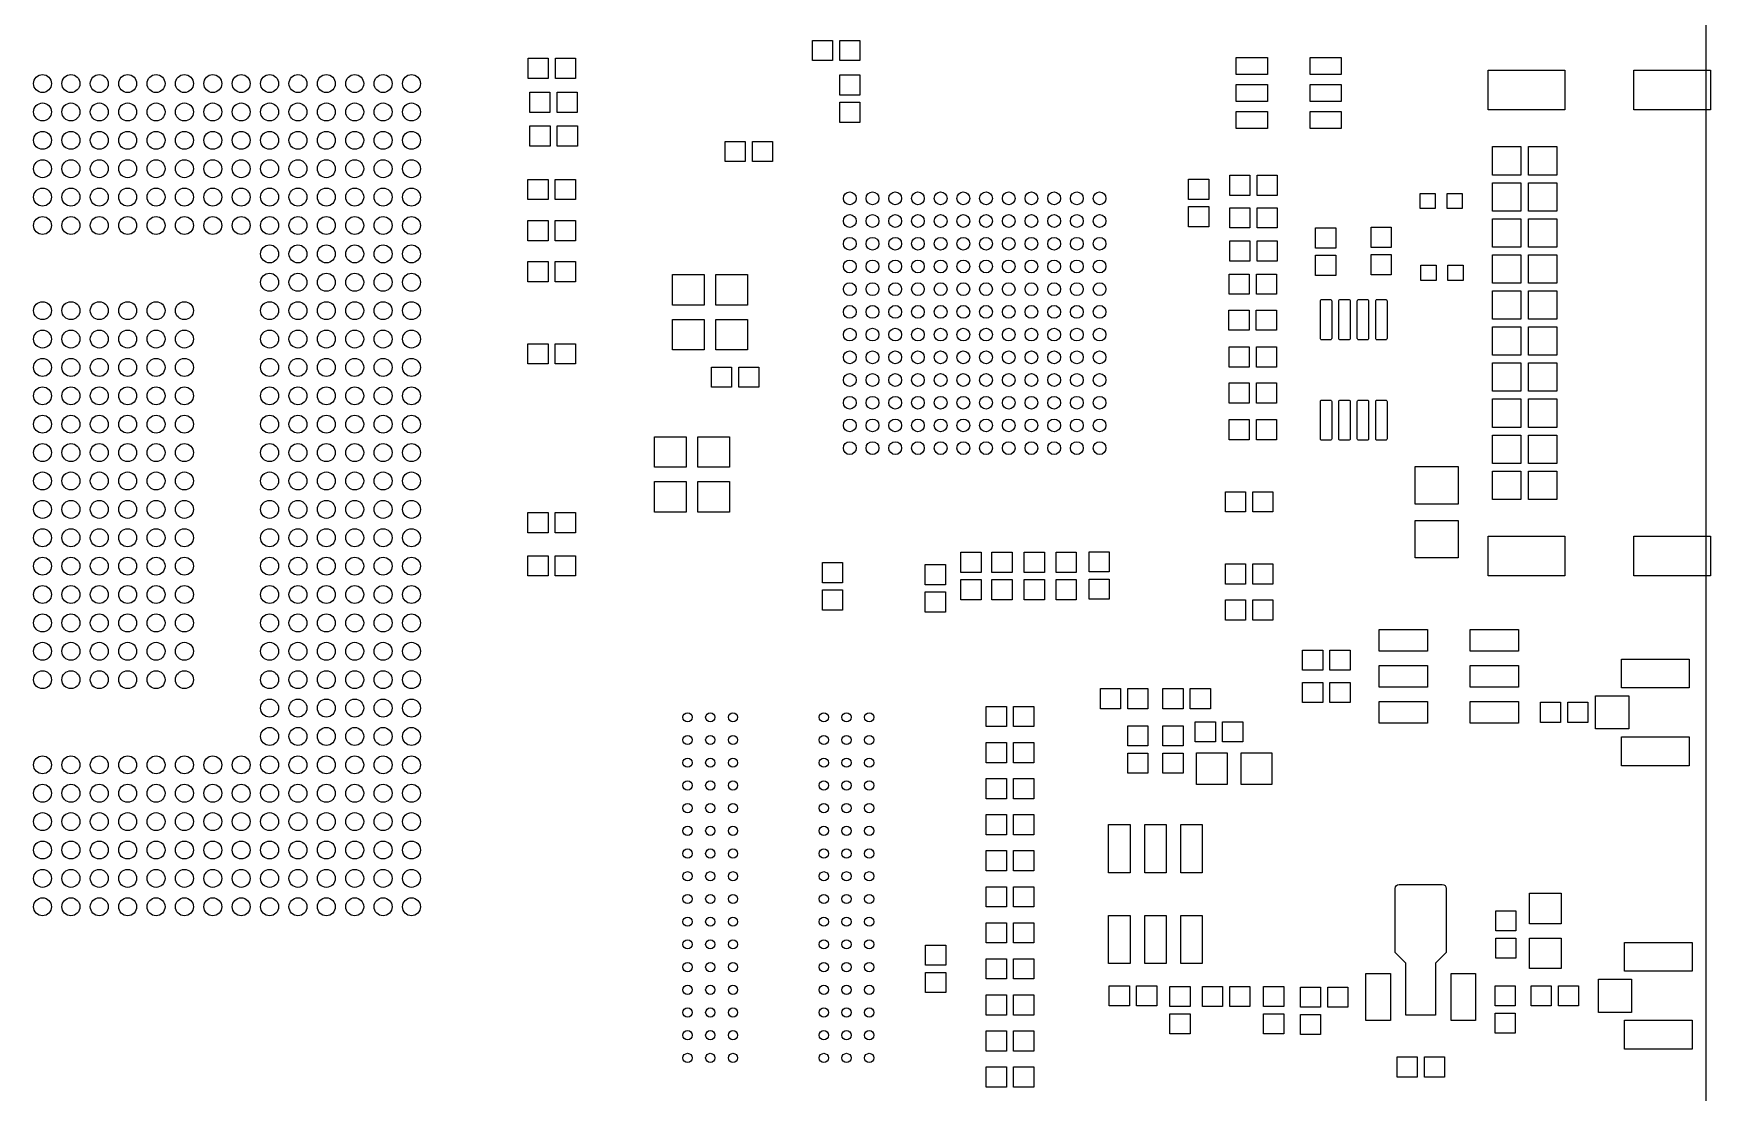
# Model space of a CAD drawing. Extents: x -6 to 122, y -39 to 112.
# Drawn here: x 57.7 to 116.8, y 37.7 to 75 of the extents above; entities that cross this region are included whole.
import ezdxf

# ---------------------------------------------------------------- set-up
doc = ezdxf.new("R2010")
doc.units = 0
doc.layers.add('BG_OUTLINE', color=253, linetype='CONTINUOUS')
doc.layers.add('PIN_PASTEMASK_TOP', color=85, linetype='CONTINUOUS')

msp = doc.modelspace()

# ---------------------------------------------------------------- linework, layer by layer
at = {"layer": 'BG_OUTLINE'}
msp.add_lwpolyline([(116.599995, 7.999984), (116.599995, 109.599984)], dxfattribs=at)
at = {"layer": 'PIN_PASTEMASK_TOP'}
for points in [[(85.112454, 74.019893), (85.112454, 74.731093), (85.823654, 74.731093), (85.823654, 74.019893)], [(86.075164, 74.019893), (86.075164, 74.731093), (86.786364, 74.731093), (86.786364, 74.019893)], [(75.093525, 73.389211), (75.093525, 74.100411), (75.804725, 74.100411), (75.804725, 73.389211)], [(76.056236, 73.389211), (76.056236, 74.100411), (76.767436, 74.100411), (76.767436, 73.389211)], [(100.048492, 73.525863), (100.048492, 74.125861), (101.14849, 74.125861), (101.14849, 73.525863)], [(102.648385, 73.525863), (102.648385, 74.125861), (103.748383, 74.125861), (103.748383, 73.525863)], [(86.074047, 73.514839), (86.785247, 73.514839), (86.785247, 72.803639), (86.074047, 72.803639)], [(111.624097, 73.683241), (111.624097, 72.283244), (108.924103, 72.283244), (108.924103, 73.683241)], [(116.754085, 73.683241), (116.754085, 72.283244), (114.05409, 72.283244), (114.05409, 73.683241)], [(75.862764, 72.905696), (75.862764, 72.194496), (75.151564, 72.194496), (75.151564, 72.905696)], [(76.825475, 72.905696), (76.825475, 72.194496), (76.114275, 72.194496), (76.114275, 72.905696)], [(100.048492, 72.575852), (100.048492, 73.175851), (101.14849, 73.175851), (101.14849, 72.575852)], [(102.648385, 72.575852), (102.648385, 73.175851), (103.748383, 73.175851), (103.748383, 72.575852)], [(86.074047, 72.552128), (86.785247, 72.552128), (86.785247, 71.840928), (86.074047, 71.840928)], [(100.048492, 71.625841), (100.048492, 72.22584), (101.14849, 72.22584), (101.14849, 71.625841)], [(102.648385, 71.625841), (102.648385, 72.22584), (103.748383, 72.22584), (103.748383, 71.625841)], [(75.1586, 71.006106), (75.1586, 71.717306), (75.8698, 71.717306), (75.8698, 71.006106)], [(76.121311, 71.006106), (76.121311, 71.717306), (76.832511, 71.717306), (76.832511, 71.006106)], [(82.746698, 71.174051), (82.746698, 70.462851), (82.035498, 70.462851), (82.035498, 71.174051)], [(83.709408, 71.174051), (83.709408, 70.462851), (82.998208, 70.462851), (82.998208, 71.174051)], [(110.069097, 70.98825), (110.069097, 69.988252), (109.069099, 69.988252), (109.069099, 70.98825)], [(111.339097, 70.98825), (111.339097, 69.988252), (110.339099, 69.988252), (110.339099, 70.98825)], [(75.802236, 69.833211), (75.802236, 69.122011), (75.091036, 69.122011), (75.091036, 69.833211)], [(76.764947, 69.833211), (76.764947, 69.122011), (76.053747, 69.122011), (76.053747, 69.833211)], [(98.367444, 69.836792), (99.078644, 69.836792), (99.078644, 69.125592), (98.367444, 69.125592)], [(100.526698, 69.980251), (100.526698, 69.269051), (99.815498, 69.269051), (99.815498, 69.980251)], [(101.489408, 69.980251), (101.489408, 69.269051), (100.778208, 69.269051), (100.778208, 69.980251)], [(107.06006, 69.342178), (107.06006, 68.808778), (106.52666, 68.808778), (106.52666, 69.342178)], [(108.010071, 69.342178), (108.010071, 68.808778), (107.476671, 68.808778), (107.476671, 69.342178)], [(110.069097, 69.71825), (110.069097, 68.718252), (109.069099, 68.718252), (109.069099, 69.71825)], [(111.339097, 69.71825), (111.339097, 68.718252), (110.339099, 68.718252), (110.339099, 69.71825)], [(98.367444, 68.874081), (99.078644, 68.874081), (99.078644, 68.162881), (98.367444, 68.162881)], [(99.817987, 68.126051), (99.817987, 68.837251), (100.529187, 68.837251), (100.529187, 68.126051)], [(100.780698, 68.126051), (100.780698, 68.837251), (101.491898, 68.837251), (101.491898, 68.126051)], [(75.802236, 68.385411), (75.802236, 67.674211), (75.091036, 67.674211), (75.091036, 68.385411)], [(76.764947, 68.385411), (76.764947, 67.674211), (76.053747, 67.674211), (76.053747, 68.385411)], [(103.549298, 67.414851), (102.838098, 67.414851), (102.838098, 68.126051), (103.549298, 68.126051)], [(104.793898, 68.148962), (105.505098, 68.148962), (105.505098, 67.437762), (104.793898, 67.437762)], [(110.069097, 68.44825), (110.069097, 67.448252), (109.069099, 67.448252), (109.069099, 68.44825)], [(111.339097, 68.44825), (111.339097, 67.448252), (110.339099, 67.448252), (110.339099, 68.44825)], [(100.526698, 67.668851), (100.526698, 66.957651), (99.815498, 66.957651), (99.815498, 67.668851)], [(101.489408, 67.668851), (101.489408, 66.957651), (100.778208, 66.957651), (100.778208, 67.668851)], [(75.802236, 66.937611), (75.802236, 66.226411), (75.091036, 66.226411), (75.091036, 66.937611)], [(76.764947, 66.937611), (76.764947, 66.226411), (76.053747, 66.226411), (76.053747, 66.937611)], [(103.549298, 66.45214), (102.838098, 66.45214), (102.838098, 67.16334), (103.549298, 67.16334)], [(104.793898, 67.186251), (105.505098, 67.186251), (105.505098, 66.475051), (104.793898, 66.475051)], [(107.088381, 66.807359), (107.088381, 66.273959), (106.554981, 66.273959), (106.554981, 66.807359)], [(108.038392, 66.807359), (108.038392, 66.273959), (107.504992, 66.273959), (107.504992, 66.807359)], [(110.069097, 67.17825), (110.069097, 66.178252), (109.069099, 66.178252), (109.069099, 67.17825)], [(111.339097, 67.17825), (111.339097, 66.178252), (110.339099, 66.178252), (110.339099, 67.17825)], [(80.181298, 66.477845), (81.298898, 66.477845), (81.298898, 65.405457), (80.181298, 65.405457)], [(82.822898, 65.405457), (81.705298, 65.405457), (81.705298, 66.477845), (82.822898, 66.477845)], [(99.792587, 65.789251), (99.792587, 66.500451), (100.503787, 66.500451), (100.503787, 65.789251)], [(100.755298, 65.789251), (100.755298, 66.500451), (101.466498, 66.500451), (101.466498, 65.789251)], [(110.069097, 65.90825), (110.069097, 64.908252), (109.069099, 64.908252), (109.069099, 65.90825)], [(111.339097, 65.90825), (111.339097, 64.908252), (110.339099, 64.908252), (110.339099, 65.90825)], [(100.501298, 65.230451), (100.501298, 64.519251), (99.790098, 64.519251), (99.790098, 65.230451)], [(101.464008, 65.230451), (101.464008, 64.519251), (100.752808, 64.519251), (100.752808, 65.230451)], [(80.181298, 64.903045), (81.298898, 64.903045), (81.298898, 63.830657), (80.181298, 63.830657)], [(82.822898, 63.830657), (81.705298, 63.830657), (81.705298, 64.903045), (82.822898, 64.903045)], [(110.069097, 64.63825), (110.069097, 63.638252), (109.069099, 63.638252), (109.069099, 64.63825)], [(111.339097, 64.63825), (111.339097, 63.638252), (110.339099, 63.638252), (110.339099, 64.63825)], [(75.802236, 64.042011), (75.802236, 63.330811), (75.091036, 63.330811), (75.091036, 64.042011)], [(76.764947, 64.042011), (76.764947, 63.330811), (76.053747, 63.330811), (76.053747, 64.042011)], [(99.792587, 63.223851), (99.792587, 63.935051), (100.503787, 63.935051), (100.503787, 63.223851)], [(100.755298, 63.223851), (100.755298, 63.935051), (101.466498, 63.935051), (101.466498, 63.223851)], [(82.264098, 63.223851), (82.264098, 62.512651), (81.552898, 62.512651), (81.552898, 63.223851)], [(83.226808, 63.223851), (83.226808, 62.512651), (82.515608, 62.512651), (82.515608, 63.223851)], [(110.069097, 63.36825), (110.069097, 62.368252), (109.069099, 62.368252), (109.069099, 63.36825)], [(111.339097, 63.36825), (111.339097, 62.368252), (110.339099, 62.368252), (110.339099, 63.36825)], [(99.792587, 61.953851), (99.792587, 62.665051), (100.503787, 62.665051), (100.503787, 61.953851)], [(100.755298, 61.953851), (100.755298, 62.665051), (101.466498, 62.665051), (101.466498, 61.953851)], [(110.069097, 62.09825), (110.069097, 61.098252), (109.069099, 61.098252), (109.069099, 62.09825)], [(111.339097, 62.09825), (111.339097, 61.098252), (110.339099, 61.098252), (110.339099, 62.09825)], [(99.792587, 60.658451), (99.792587, 61.369651), (100.503787, 61.369651), (100.503787, 60.658451)], [(100.755298, 60.658451), (100.755298, 61.369651), (101.466498, 61.369651), (101.466498, 60.658451)], [(79.546298, 60.762845), (80.663898, 60.762845), (80.663898, 59.690457), (79.546298, 59.690457)], [(82.187898, 59.690457), (81.070298, 59.690457), (81.070298, 60.762845), (82.187898, 60.762845)], [(110.069097, 60.82825), (110.069097, 59.828252), (109.069099, 59.828252), (109.069099, 60.82825)], [(111.339097, 60.82825), (111.339097, 59.828252), (110.339099, 59.828252), (110.339099, 60.82825)], [(106.345558, 59.718651), (107.869558, 59.718651), (107.869558, 58.397851), (106.345558, 58.397851)], [(79.546298, 59.188045), (80.663898, 59.188045), (80.663898, 58.115657), (79.546298, 58.115657)], [(82.187898, 58.115657), (81.070298, 58.115657), (81.070298, 59.188045), (82.187898, 59.188045)], [(110.069097, 59.55825), (110.069097, 58.558252), (109.069099, 58.558252), (109.069099, 59.55825)], [(111.339097, 59.55825), (111.339097, 58.558252), (110.339099, 58.558252), (110.339099, 59.55825)], [(99.665587, 58.118451), (99.665587, 58.829651), (100.376787, 58.829651), (100.376787, 58.118451)], [(100.628298, 58.118451), (100.628298, 58.829651), (101.339498, 58.829651), (101.339498, 58.118451)], [(75.802236, 58.098411), (75.802236, 57.387211), (75.091036, 57.387211), (75.091036, 58.098411)], [(76.764947, 58.098411), (76.764947, 57.387211), (76.053747, 57.387211), (76.053747, 58.098411)], [(106.345558, 57.818731), (107.869558, 57.818731), (107.869558, 56.497931), (106.345558, 56.497931)], [(111.624097, 57.263259), (111.624097, 55.863261), (108.924103, 55.863261), (108.924103, 57.263259)], [(116.754085, 57.263259), (116.754085, 55.863261), (114.05409, 55.863261), (114.05409, 57.263259)], [(75.802236, 56.574411), (75.802236, 55.863211), (75.091036, 55.863211), (75.091036, 56.574411)], [(76.764947, 56.574411), (76.764947, 55.863211), (76.053747, 55.863211), (76.053747, 56.574411)], [(85.464498, 56.337962), (86.175698, 56.337962), (86.175698, 55.626762), (85.464498, 55.626762)], [(89.090957, 56.26514), (89.802157, 56.26514), (89.802157, 55.55394), (89.090957, 55.55394)], [(90.34366, 56.699302), (91.05486, 56.699302), (91.05486, 55.988102), (90.34366, 55.988102)], [(91.43586, 56.699302), (92.14706, 56.699302), (92.14706, 55.988102), (91.43586, 55.988102)], [(92.57886, 56.699302), (93.29006, 56.699302), (93.29006, 55.988102), (92.57886, 55.988102)], [(93.69646, 56.699302), (94.40766, 56.699302), (94.40766, 55.988102), (93.69646, 55.988102)], [(94.862498, 56.718962), (95.573698, 56.718962), (95.573698, 56.007762), (94.862498, 56.007762)], [(99.665587, 55.578451), (99.665587, 56.289651), (100.376787, 56.289651), (100.376787, 55.578451)], [(100.628298, 55.578451), (100.628298, 56.289651), (101.339498, 56.289651), (101.339498, 55.578451)], [(90.34366, 55.736592), (91.05486, 55.736592), (91.05486, 55.025392), (90.34366, 55.025392)], [(91.43586, 55.736592), (92.14706, 55.736592), (92.14706, 55.025392), (91.43586, 55.025392)], [(92.57886, 55.736592), (93.29006, 55.736592), (93.29006, 55.025392), (92.57886, 55.025392)], [(93.69646, 55.736592), (94.40766, 55.736592), (94.40766, 55.025392), (93.69646, 55.025392)], [(94.862498, 55.756251), (95.573698, 55.756251), (95.573698, 55.045051), (94.862498, 55.045051)], [(85.464498, 55.375251), (86.175698, 55.375251), (86.175698, 54.664051), (85.464498, 54.664051)], [(89.090957, 55.302429), (89.802157, 55.302429), (89.802157, 54.591229), (89.090957, 54.591229)], [(100.374298, 55.019651), (100.374298, 54.308451), (99.663098, 54.308451), (99.663098, 55.019651)], [(101.337008, 55.019651), (101.337008, 54.308451), (100.625808, 54.308451), (100.625808, 55.019651)], [(105.087255, 53.977299), (106.787252, 53.977299), (106.787252, 53.217305), (105.087255, 53.217305)], [(108.287045, 53.977299), (109.987042, 53.977299), (109.987042, 53.217305), (108.287045, 53.217305)], [(103.092098, 53.254402), (103.092098, 52.543202), (102.380898, 52.543202), (102.380898, 53.254402)], [(104.054808, 53.254402), (104.054808, 52.543202), (103.343608, 52.543202), (103.343608, 53.254402)], [(105.087255, 52.707299), (106.787252, 52.707299), (106.787252, 51.947305), (105.087255, 51.947305)], [(108.287045, 52.707299), (109.987042, 52.707299), (109.987042, 51.947305), (108.287045, 51.947305)], [(113.620398, 52.936851), (116.007998, 52.936851), (116.007998, 51.920851), (113.620398, 51.920851)], [(103.092098, 52.111402), (103.092098, 51.400202), (102.380898, 51.400202), (102.380898, 52.111402)], [(104.054808, 52.111402), (104.054808, 51.400202), (103.343608, 51.400202), (103.343608, 52.111402)], [(95.972452, 51.895451), (95.972452, 51.184251), (95.261252, 51.184251), (95.261252, 51.895451)], [(96.935163, 51.895451), (96.935163, 51.184251), (96.223963, 51.184251), (96.223963, 51.895451)], [(97.463559, 51.184251), (97.463559, 51.895451), (98.174759, 51.895451), (98.174759, 51.184251)], [(98.42627, 51.184251), (98.42627, 51.895451), (99.13747, 51.895451), (99.13747, 51.184251)], [(105.087255, 51.437299), (106.787252, 51.437299), (106.787252, 50.677305), (105.087255, 50.677305)], [(108.287045, 51.437299), (109.987042, 51.437299), (109.987042, 50.677305), (108.287045, 50.677305)], [(111.474098, 51.412851), (111.474098, 50.701651), (110.762898, 50.701651), (110.762898, 51.412851)], [(112.436808, 51.412851), (112.436808, 50.701651), (111.725608, 50.701651), (111.725608, 51.412851)], [(112.705998, 51.641451), (113.874398, 51.641451), (113.874398, 50.473051), (112.705998, 50.473051)], [(91.236038, 50.556414), (91.236038, 51.267614), (91.947238, 51.267614), (91.947238, 50.556414)], [(92.198749, 50.556414), (92.198749, 51.267614), (92.909949, 51.267614), (92.909949, 50.556414)], [(96.935163, 49.877574), (96.223963, 49.877574), (96.223963, 50.588774), (96.935163, 50.588774)], [(98.174759, 49.877574), (97.463559, 49.877574), (97.463559, 50.588774), (98.174759, 50.588774)], [(99.311714, 50.727051), (99.311714, 50.015851), (98.600514, 50.015851), (98.600514, 50.727051)], [(100.274425, 50.727051), (100.274425, 50.015851), (99.563225, 50.015851), (99.563225, 50.727051)], [(91.236038, 49.286414), (91.236038, 49.997614), (91.947238, 49.997614), (91.947238, 49.286414)], [(92.198749, 49.286414), (92.198749, 49.997614), (92.909949, 49.997614), (92.909949, 49.286414)], [(98.64852, 48.517251), (98.64852, 49.634851), (99.720908, 49.634851), (99.720908, 48.517251)], [(100.22332, 48.517251), (100.22332, 49.634851), (101.295708, 49.634851), (101.295708, 48.517251)], [(113.620398, 50.193651), (116.007998, 50.193651), (116.007998, 49.177651), (113.620398, 49.177651)], [(96.935163, 48.914863), (96.223963, 48.914863), (96.223963, 49.626063), (96.935163, 49.626063)], [(98.174759, 48.914863), (97.463559, 48.914863), (97.463559, 49.626063), (98.174759, 49.626063)], [(91.236038, 48.016414), (91.236038, 48.727614), (91.947238, 48.727614), (91.947238, 48.016414)], [(92.198749, 48.016414), (92.198749, 48.727614), (92.909949, 48.727614), (92.909949, 48.016414)], [(91.236038, 46.746414), (91.236038, 47.457614), (91.947238, 47.457614), (91.947238, 46.746414)], [(92.198749, 46.746414), (92.198749, 47.457614), (92.909949, 47.457614), (92.909949, 46.746414)], [(96.309345, 47.10637), (96.309345, 45.406373), (95.549352, 45.406373), (95.549352, 47.10637)], [(97.579345, 47.10637), (97.579345, 45.406373), (96.819352, 45.406373), (96.819352, 47.10637)], [(98.849345, 47.10637), (98.849345, 45.406373), (98.089352, 45.406373), (98.089352, 47.10637)], [(91.236038, 45.476414), (91.236038, 46.187614), (91.947238, 46.187614), (91.947238, 45.476414)], [(92.198749, 45.476414), (92.198749, 46.187614), (92.909949, 46.187614), (92.909949, 45.476414)], [(91.236038, 44.206414), (91.236038, 44.917614), (91.947238, 44.917614), (91.947238, 44.206414)], [(92.198749, 44.206414), (92.198749, 44.917614), (92.909949, 44.917614), (92.909949, 44.206414)], [(110.381872, 44.684645), (111.499472, 44.684645), (111.499472, 43.612257), (110.381872, 43.612257)], [(96.309345, 43.90658), (96.309345, 42.206583), (95.549352, 42.206583), (95.549352, 43.90658)], [(97.579345, 43.90658), (97.579345, 42.206583), (96.819352, 42.206583), (96.819352, 43.90658)], [(98.849345, 43.90658), (98.849345, 42.206583), (98.089352, 42.206583), (98.089352, 43.90658)], [(109.899298, 43.361153), (109.188098, 43.361153), (109.188098, 44.072353), (109.899298, 44.072353)], [(91.236038, 42.936414), (91.236038, 43.647614), (91.947238, 43.647614), (91.947238, 42.936414)], [(92.198749, 42.936414), (92.198749, 43.647614), (92.909949, 43.647614), (92.909949, 42.936414)], [(89.811149, 42.149014), (89.099949, 42.149014), (89.099949, 42.860214), (89.811149, 42.860214)], [(109.899298, 42.398442), (109.188098, 42.398442), (109.188098, 43.109642), (109.899298, 43.109642)], [(110.381872, 43.109845), (111.499472, 43.109845), (111.499472, 42.037457), (110.381872, 42.037457)], [(113.721998, 42.954651), (116.109598, 42.954651), (116.109598, 41.938651), (113.721998, 41.938651)], [(91.236038, 41.666414), (91.236038, 42.377614), (91.947238, 42.377614), (91.947238, 41.666414)], [(92.198749, 41.666414), (92.198749, 42.377614), (92.909949, 42.377614), (92.909949, 41.666414)], [(89.811149, 41.186303), (89.099949, 41.186303), (89.099949, 41.897503), (89.811149, 41.897503)], [(96.284898, 41.430651), (96.284898, 40.719451), (95.573698, 40.719451), (95.573698, 41.430651)], [(97.247608, 41.430651), (97.247608, 40.719451), (96.536408, 40.719451), (96.536408, 41.430651)], [(97.707298, 41.402762), (98.418498, 41.402762), (98.418498, 40.691562), (97.707298, 40.691562)], [(98.852787, 40.694051), (98.852787, 41.405251), (99.563987, 41.405251), (99.563987, 40.694051)], [(99.815498, 40.694051), (99.815498, 41.405251), (100.526698, 41.405251), (100.526698, 40.694051)], [(101.009298, 41.402762), (101.720498, 41.402762), (101.720498, 40.691562), (101.009298, 40.691562)], [(103.015898, 40.668651), (102.304698, 40.668651), (102.304698, 41.379851), (103.015898, 41.379851)], [(103.015898, 41.379851), (103.015898, 40.668651), (102.304698, 40.668651), (102.304698, 41.379851)], [(103.978608, 41.379851), (103.978608, 40.668651), (103.267408, 40.668651), (103.267408, 41.379851)], [(104.616098, 40.203933), (104.616098, 41.854933), (105.479698, 41.854933), (105.479698, 40.203933)], [(107.613298, 40.203933), (107.613298, 41.854933), (108.476898, 41.854933), (108.476898, 40.203933)], [(109.163942, 41.429407), (109.875142, 41.429407), (109.875142, 40.718207), (109.163942, 40.718207)], [(111.143898, 41.430651), (111.143898, 40.719451), (110.432698, 40.719451), (110.432698, 41.430651)], [(112.106608, 41.430651), (112.106608, 40.719451), (111.395408, 40.719451), (111.395408, 41.430651)], [(112.807598, 41.659251), (113.975998, 41.659251), (113.975998, 40.490851), (112.807598, 40.490851)], [(91.236038, 40.396414), (91.236038, 41.107614), (91.947238, 41.107614), (91.947238, 40.396414)], [(92.198749, 40.396414), (92.198749, 41.107614), (92.909949, 41.107614), (92.909949, 40.396414)], [(97.707298, 40.440051), (98.418498, 40.440051), (98.418498, 39.728851), (97.707298, 39.728851)], [(101.009298, 40.440051), (101.720498, 40.440051), (101.720498, 39.728851), (101.009298, 39.728851)], [(103.015898, 39.70594), (102.304698, 39.70594), (102.304698, 40.41714), (103.015898, 40.41714)], [(109.163942, 40.466696), (109.875142, 40.466696), (109.875142, 39.755496), (109.163942, 39.755496)], [(113.721998, 40.211451), (116.109598, 40.211451), (116.109598, 39.195451), (113.721998, 39.195451)], [(91.236038, 39.126414), (91.236038, 39.837614), (91.947238, 39.837614), (91.947238, 39.126414)], [(92.198749, 39.126414), (92.198749, 39.837614), (92.909949, 39.837614), (92.909949, 39.126414)], [(91.236038, 37.856414), (91.236038, 38.567614), (91.947238, 38.567614), (91.947238, 37.856414)], [(92.198749, 37.856414), (92.198749, 38.567614), (92.909949, 38.567614), (92.909949, 37.856414)], [(105.712895, 38.20795), (105.712895, 38.91915), (106.424095, 38.91915), (106.424095, 38.20795)], [(106.675606, 38.20795), (106.675606, 38.91915), (107.386806, 38.91915), (107.386806, 38.20795)]]:
    msp.add_lwpolyline(points, close=True, dxfattribs=at)
for points in [[(103.009294, 65.552244, -0.415976), (103.059281, 65.602256)], [(103.359306, 65.602256, -0.415976), (103.409293, 65.552244)], [(103.659305, 65.552244, -0.415976), (103.709292, 65.602256)], [(104.009317, 65.602256, -0.415976), (104.059304, 65.552244)], [(104.309291, 65.552244, -0.415976), (104.359278, 65.602256)], [(104.659303, 65.602256, -0.415976), (104.70929, 65.552244)], [(104.959302, 65.552244, -0.415976), (105.00929, 65.602256)], [(105.309314, 65.602256, -0.415976), (105.359302, 65.552244)], [(103.059281, 64.182244, -0.415976), (103.009294, 64.232257)], [(103.409293, 64.232257, -0.415976), (103.359306, 64.182244)], [(103.709292, 64.182244, -0.415976), (103.659305, 64.232257)], [(104.059304, 64.232257, -0.415976), (104.009317, 64.182244)], [(104.359278, 64.182244, -0.415976), (104.309291, 64.232257)], [(104.70929, 64.232257, -0.415976), (104.659303, 64.182244)], [(105.00929, 64.182244, -0.415976), (104.959302, 64.232257)], [(105.359302, 64.232257, -0.415976), (105.309314, 64.182244)], [(103.009294, 62.012246, -0.415976), (103.059281, 62.062258)], [(103.359306, 62.062258, -0.415976), (103.409293, 62.012246)], [(103.659305, 62.012246, -0.415976), (103.709292, 62.062258)], [(104.009317, 62.062258, -0.415976), (104.059304, 62.012246)], [(104.309291, 62.012246, -0.415976), (104.359278, 62.062258)], [(104.659303, 62.062258, -0.415976), (104.70929, 62.012246)], [(104.959302, 62.012246, -0.415976), (105.00929, 62.062258)], [(105.309314, 62.062258, -0.415976), (105.359302, 62.012246)], [(103.059281, 60.642246, -0.415976), (103.009294, 60.692259)], [(103.409293, 60.692259, -0.415976), (103.359306, 60.642246)], [(103.709292, 60.642246, -0.415976), (103.659305, 60.692259)], [(104.059304, 60.692259, -0.415976), (104.009317, 60.642246)], [(104.359278, 60.642246, -0.415976), (104.309291, 60.692259)], [(104.70929, 60.692259, -0.415976), (104.659303, 60.642246)], [(105.00929, 60.642246, -0.415976), (104.959302, 60.692259)], [(105.359302, 60.692259, -0.415976), (105.309314, 60.642246)], [(105.646601, 44.858737, -0.411669), (105.784498, 44.99544)], [(107.306694, 44.99544, -0.411233), (107.446394, 44.854444)]]:
    msp.add_lwpolyline(points, format="xyb", dxfattribs=at)
for points in [[(103.059281, 65.602256), (103.359306, 65.602256)], [(103.709292, 65.602256), (104.009317, 65.602256)], [(104.359278, 65.602256), (104.659303, 65.602256)], [(105.00929, 65.602256), (105.309314, 65.602256)], [(103.009294, 64.232257), (103.009294, 65.552244)], [(103.409293, 65.552244), (103.409293, 64.232257)], [(103.659305, 64.232257), (103.659305, 65.552244)], [(104.059304, 65.552244), (104.059304, 64.232257)], [(104.309291, 64.232257), (104.309291, 65.552244)], [(104.70929, 65.552244), (104.70929, 64.232257)], [(104.959302, 64.232257), (104.959302, 65.552244)], [(105.359302, 65.552244), (105.359302, 64.232257)], [(103.359306, 64.182244), (103.059281, 64.182244)], [(104.009317, 64.182244), (103.709292, 64.182244)], [(104.659303, 64.182244), (104.359278, 64.182244)], [(105.309314, 64.182244), (105.00929, 64.182244)], [(103.059281, 62.062258), (103.359306, 62.062258)], [(103.709292, 62.062258), (104.009317, 62.062258)], [(104.359278, 62.062258), (104.659303, 62.062258)], [(105.00929, 62.062258), (105.309314, 62.062258)], [(103.009294, 60.692259), (103.009294, 62.012246)], [(103.409293, 62.012246), (103.409293, 60.692259)], [(103.659305, 60.692259), (103.659305, 62.012246)], [(104.059304, 62.012246), (104.059304, 60.692259)], [(104.309291, 60.692259), (104.309291, 62.012246)], [(104.70929, 62.012246), (104.70929, 60.692259)], [(104.959302, 60.692259), (104.959302, 62.012246)], [(105.359302, 62.012246), (105.359302, 60.692259)], [(103.359306, 60.642246), (103.059281, 60.642246)], [(104.009317, 60.642246), (103.709292, 60.642246)], [(104.659303, 60.642246), (104.359278, 60.642246)], [(105.309314, 60.642246), (105.00929, 60.642246)], [(105.784498, 44.99544), (107.306694, 44.99544)], [(105.646601, 42.595343), (105.646601, 44.858737)], [(107.446394, 44.854444), (107.446394, 42.595343)], [(106.021505, 42.220439), (105.646601, 42.595343)], [(107.446394, 42.595343), (107.07149, 42.220439)], [(106.021505, 40.395449), (106.021505, 42.220439)], [(107.07149, 42.220439), (107.07149, 40.395449)], [(107.07149, 40.395449), (106.021505, 40.395449)]]:
    msp.add_lwpolyline(points, dxfattribs=at)
for centre, radius in [((57.986447, 73.209912), 0.316255), ((58.986445, 73.209912), 0.316255), ((59.986443, 73.209912), 0.316255), ((60.986441, 73.209912), 0.316255), ((61.986439, 73.209912), 0.316255), ((62.986437, 73.209912), 0.316255), ((63.986461, 73.209912), 0.316255), ((64.986459, 73.209912), 0.316255), ((65.986457, 73.209912), 0.316255), ((66.986455, 73.209912), 0.316255), ((67.986453, 73.209912), 0.316255), ((68.986451, 73.209912), 0.316255), ((69.986449, 73.209912), 0.316255), ((70.986447, 73.209912), 0.316255), ((57.986447, 72.209914), 0.316255), ((58.986445, 72.209914), 0.316255), ((59.986443, 72.209914), 0.316255), ((60.986441, 72.209914), 0.316255), ((61.986439, 72.209914), 0.316255), ((62.986437, 72.209914), 0.316255), ((63.986461, 72.209914), 0.316255), ((64.986459, 72.209914), 0.316255), ((65.986457, 72.209914), 0.316255), ((66.986455, 72.209914), 0.316255), ((67.986453, 72.209914), 0.316255), ((68.986451, 72.209914), 0.316255), ((69.986449, 72.209914), 0.316255), ((70.986447, 72.209914), 0.316255), ((57.986447, 71.209916), 0.316255), ((58.986445, 71.209916), 0.316255), ((59.986443, 71.209916), 0.316255), ((60.986441, 71.209916), 0.316255), ((61.986439, 71.209916), 0.316255), ((62.986437, 71.209916), 0.316255), ((63.986461, 71.209916), 0.316255), ((64.986459, 71.209916), 0.316255), ((65.986457, 71.209916), 0.316255), ((66.986455, 71.209916), 0.316255), ((67.986453, 71.209916), 0.316255), ((68.986451, 71.209916), 0.316255), ((69.986449, 71.209916), 0.316255), ((70.986447, 71.209916), 0.316255), ((57.986447, 70.209918), 0.316255), ((58.986445, 70.209918), 0.316255), ((59.986443, 70.209918), 0.316255), ((60.986441, 70.209918), 0.316255), ((61.986439, 70.209918), 0.316255), ((62.986437, 70.209918), 0.316255), ((63.986461, 70.209918), 0.316255), ((64.986459, 70.209918), 0.316255), ((65.986457, 70.209918), 0.316255), ((66.986455, 70.209918), 0.316255), ((67.986453, 70.209918), 0.316255), ((68.986451, 70.209918), 0.316255), ((69.986449, 70.209918), 0.316255), ((70.986447, 70.209918), 0.316255), ((57.986447, 69.20992), 0.316255), ((58.986445, 69.20992), 0.316255), ((59.986443, 69.20992), 0.316255), ((60.986441, 69.20992), 0.316255), ((61.986439, 69.20992), 0.316255), ((62.986437, 69.20992), 0.316255), ((63.986461, 69.20992), 0.316255), ((64.986459, 69.20992), 0.316255), ((65.986457, 69.20992), 0.316255), ((66.986455, 69.20992), 0.316255), ((67.986453, 69.20992), 0.316255), ((68.986451, 69.20992), 0.316255), ((69.986449, 69.20992), 0.316255), ((70.986447, 69.20992), 0.316255), ((86.429647, 69.16641), 0.225044), ((87.229747, 69.16641), 0.225044), ((88.029542, 69.16641), 0.225044), ((88.829642, 69.16641), 0.225044), ((89.629742, 69.16641), 0.225044), ((90.429639, 69.16641), 0.225044), ((91.229637, 69.16641), 0.225044), ((92.029534, 69.16641), 0.225044), ((92.829634, 69.16641), 0.225044), ((93.629734, 69.16641), 0.225044), ((94.429529, 69.16641), 0.225044), ((95.229629, 69.16641), 0.225044), ((86.429647, 68.36631), 0.225044), ((87.229747, 68.36631), 0.225044), ((88.029542, 68.36631), 0.225044), ((88.829642, 68.36631), 0.225044), ((89.629742, 68.36631), 0.225044), ((90.429639, 68.36631), 0.225044), ((91.229637, 68.36631), 0.225044), ((92.029534, 68.36631), 0.225044), ((92.829634, 68.36631), 0.225044), ((93.629734, 68.36631), 0.225044), ((94.429529, 68.36631), 0.225044), ((95.229629, 68.36631), 0.225044), ((57.986447, 68.209922), 0.316255), ((58.986445, 68.209922), 0.316255), ((59.986443, 68.209922), 0.316255), ((60.986441, 68.209922), 0.316255), ((61.986439, 68.209922), 0.316255), ((62.986437, 68.209922), 0.316255), ((63.986461, 68.209922), 0.316255), ((64.986459, 68.209922), 0.316255), ((65.986457, 68.209922), 0.316255), ((66.986455, 68.209922), 0.316255), ((67.986453, 68.209922), 0.316255), ((68.986451, 68.209922), 0.316255), ((69.986449, 68.209922), 0.316255), ((70.986447, 68.209922), 0.316255), ((65.986457, 67.209924), 0.316255), ((66.986455, 67.209924), 0.316255), ((67.986453, 67.209924), 0.316255), ((68.986451, 67.209924), 0.316255), ((69.986449, 67.209924), 0.316255), ((70.986447, 67.209924), 0.316255), ((86.429647, 67.566515), 0.225044), ((87.229747, 67.566515), 0.225044), ((88.029542, 67.566515), 0.225044), ((88.829642, 67.566515), 0.225044), ((89.629742, 67.566515), 0.225044), ((90.429639, 67.566515), 0.225044), ((91.229637, 67.566515), 0.225044), ((92.029534, 67.566515), 0.225044), ((92.829634, 67.566515), 0.225044), ((93.629734, 67.566515), 0.225044), ((94.429529, 67.566515), 0.225044), ((95.229629, 67.566515), 0.225044), ((86.429647, 66.766415), 0.225044), ((87.229747, 66.766415), 0.225044), ((88.029542, 66.766415), 0.225044), ((88.829642, 66.766415), 0.225044), ((89.629742, 66.766415), 0.225044), ((90.429639, 66.766415), 0.225044), ((91.229637, 66.766415), 0.225044), ((92.029534, 66.766415), 0.225044), ((92.829634, 66.766415), 0.225044), ((93.629734, 66.766415), 0.225044), ((94.429529, 66.766415), 0.225044), ((95.229629, 66.766415), 0.225044), ((65.986457, 66.209926), 0.316255), ((66.986455, 66.209926), 0.316255), ((67.986453, 66.209926), 0.316255), ((68.986451, 66.209926), 0.316255), ((69.986449, 66.209926), 0.316255), ((70.986447, 66.209926), 0.316255), ((86.429647, 65.966315), 0.225044), ((87.229747, 65.966315), 0.225044), ((88.029542, 65.966315), 0.225044), ((88.829642, 65.966315), 0.225044), ((89.629742, 65.966315), 0.225044), ((90.429639, 65.966315), 0.225044), ((91.229637, 65.966315), 0.225044), ((92.029534, 65.966315), 0.225044), ((92.829634, 65.966315), 0.225044), ((93.629734, 65.966315), 0.225044), ((94.429529, 65.966315), 0.225044), ((95.229629, 65.966315), 0.225044), ((57.986447, 65.209903), 0.316255), ((58.986445, 65.209903), 0.316255), ((59.986443, 65.209903), 0.316255), ((60.986441, 65.209903), 0.316255), ((61.986439, 65.209903), 0.316255), ((62.986437, 65.209903), 0.316255), ((65.986457, 65.209903), 0.316255), ((66.986455, 65.209903), 0.316255), ((67.986453, 65.209903), 0.316255), ((68.986451, 65.209903), 0.316255), ((69.986449, 65.209903), 0.316255), ((70.986447, 65.209903), 0.316255), ((86.429647, 65.166418), 0.225044), ((87.229747, 65.166418), 0.225044), ((88.029542, 65.166418), 0.225044), ((88.829642, 65.166418), 0.225044), ((89.629742, 65.166418), 0.225044), ((90.429639, 65.166418), 0.225044), ((91.229637, 65.166418), 0.225044), ((92.029534, 65.166418), 0.225044), ((92.829634, 65.166418), 0.225044), ((93.629734, 65.166418), 0.225044), ((94.429529, 65.166418), 0.225044), ((95.229629, 65.166418), 0.225044), ((57.986447, 64.209905), 0.316255), ((58.986445, 64.209905), 0.316255), ((59.986443, 64.209905), 0.316255), ((60.986441, 64.209905), 0.316255), ((61.986439, 64.209905), 0.316255), ((62.986437, 64.209905), 0.316255), ((65.986457, 64.209905), 0.316255), ((66.986455, 64.209905), 0.316255), ((67.986453, 64.209905), 0.316255), ((68.986451, 64.209905), 0.316255), ((69.986449, 64.209905), 0.316255), ((70.986447, 64.209905), 0.316255), ((86.429647, 64.366419), 0.225044), ((87.229747, 64.366419), 0.225044), ((88.029542, 64.366419), 0.225044), ((88.829642, 64.366419), 0.225044), ((89.629742, 64.366419), 0.225044), ((90.429639, 64.366419), 0.225044), ((91.229637, 64.366419), 0.225044), ((92.029534, 64.366419), 0.225044), ((92.829634, 64.366419), 0.225044), ((93.629734, 64.366419), 0.225044), ((94.429529, 64.366419), 0.225044), ((95.229629, 64.366419), 0.225044), ((57.986447, 63.209907), 0.316255), ((58.986445, 63.209907), 0.316255), ((59.986443, 63.209907), 0.316255), ((60.986441, 63.209907), 0.316255), ((61.986439, 63.209907), 0.316255), ((62.986437, 63.209907), 0.316255), ((65.986457, 63.209907), 0.316255), ((66.986455, 63.209907), 0.316255), ((67.986453, 63.209907), 0.316255), ((68.986451, 63.209907), 0.316255), ((69.986449, 63.209907), 0.316255), ((70.986447, 63.209907), 0.316255), ((86.429647, 63.566523), 0.225044), ((87.229747, 63.566523), 0.225044), ((88.029542, 63.566523), 0.225044), ((88.829642, 63.566523), 0.225044), ((89.629742, 63.566523), 0.225044), ((90.429639, 63.566523), 0.225044), ((91.229637, 63.566523), 0.225044), ((92.029534, 63.566523), 0.225044), ((92.829634, 63.566523), 0.225044), ((93.629734, 63.566523), 0.225044), ((94.429529, 63.566523), 0.225044), ((95.229629, 63.566523), 0.225044), ((86.429647, 62.766423), 0.225044), ((87.229747, 62.766423), 0.225044), ((88.029542, 62.766423), 0.225044), ((88.829642, 62.766423), 0.225044), ((89.629742, 62.766423), 0.225044), ((90.429639, 62.766423), 0.225044), ((91.229637, 62.766423), 0.225044), ((92.029534, 62.766423), 0.225044), ((92.829634, 62.766423), 0.225044), ((93.629734, 62.766423), 0.225044), ((94.429529, 62.766423), 0.225044), ((95.229629, 62.766423), 0.225044), ((57.986447, 62.209909), 0.316255), ((58.986445, 62.209909), 0.316255), ((59.986443, 62.209909), 0.316255), ((60.986441, 62.209909), 0.316255), ((61.986439, 62.209909), 0.316255), ((62.986437, 62.209909), 0.316255), ((65.986457, 62.209909), 0.316255), ((66.986455, 62.209909), 0.316255), ((67.986453, 62.209909), 0.316255), ((68.986451, 62.209909), 0.316255), ((69.986449, 62.209909), 0.316255), ((70.986447, 62.209909), 0.316255), ((86.429647, 61.966323), 0.225044), ((87.229747, 61.966323), 0.225044), ((88.029542, 61.966323), 0.225044), ((88.829642, 61.966323), 0.225044), ((89.629742, 61.966323), 0.225044), ((90.429639, 61.966323), 0.225044), ((91.229637, 61.966323), 0.225044), ((92.029534, 61.966323), 0.225044), ((92.829634, 61.966323), 0.225044), ((93.629734, 61.966323), 0.225044), ((94.429529, 61.966323), 0.225044), ((95.229629, 61.966323), 0.225044), ((57.986447, 61.209911), 0.316255), ((58.986445, 61.209911), 0.316255), ((59.986443, 61.209911), 0.316255), ((60.986441, 61.209911), 0.316255), ((61.986439, 61.209911), 0.316255), ((62.986437, 61.209911), 0.316255), ((65.986457, 61.209911), 0.316255), ((66.986455, 61.209911), 0.316255), ((67.986453, 61.209911), 0.316255), ((68.986451, 61.209911), 0.316255), ((69.986449, 61.209911), 0.316255), ((70.986447, 61.209911), 0.316255), ((86.429647, 61.166527), 0.225044), ((87.229747, 61.166527), 0.225044), ((88.029542, 61.166527), 0.225044), ((88.829642, 61.166527), 0.225044), ((89.629742, 61.166527), 0.225044), ((90.429639, 61.166527), 0.225044), ((91.229637, 61.166527), 0.225044), ((92.029534, 61.166527), 0.225044), ((92.829634, 61.166527), 0.225044), ((93.629734, 61.166527), 0.225044), ((94.429529, 61.166527), 0.225044), ((95.229629, 61.166527), 0.225044), ((57.986447, 60.209913), 0.316255), ((58.986445, 60.209913), 0.316255), ((59.986443, 60.209913), 0.316255), ((60.986441, 60.209913), 0.316255), ((61.986439, 60.209913), 0.316255), ((62.986437, 60.209913), 0.316255), ((65.986457, 60.209913), 0.316255), ((66.986455, 60.209913), 0.316255), ((67.986453, 60.209913), 0.316255), ((68.986451, 60.209913), 0.316255), ((69.986449, 60.209913), 0.316255), ((70.986447, 60.209913), 0.316255), ((86.429647, 60.366427), 0.225044), ((87.229747, 60.366427), 0.225044), ((88.029542, 60.366427), 0.225044), ((88.829642, 60.366427), 0.225044), ((89.629742, 60.366427), 0.225044), ((90.429639, 60.366427), 0.225044), ((91.229637, 60.366427), 0.225044), ((92.029534, 60.366427), 0.225044), ((92.829634, 60.366427), 0.225044), ((93.629734, 60.366427), 0.225044), ((94.429529, 60.366427), 0.225044), ((95.229629, 60.366427), 0.225044), ((57.986447, 59.209915), 0.316255), ((58.986445, 59.209915), 0.316255), ((59.986443, 59.209915), 0.316255), ((60.986441, 59.209915), 0.316255), ((61.986439, 59.209915), 0.316255), ((62.986437, 59.209915), 0.316255), ((65.986457, 59.209915), 0.316255), ((66.986455, 59.209915), 0.316255), ((67.986453, 59.209915), 0.316255), ((68.986451, 59.209915), 0.316255), ((69.986449, 59.209915), 0.316255), ((70.986447, 59.209915), 0.316255), ((57.986447, 58.209713), 0.316255), ((58.986445, 58.209713), 0.316255), ((59.986443, 58.209713), 0.316255), ((60.986441, 58.209713), 0.316255), ((61.986439, 58.209713), 0.316255), ((62.986437, 58.209713), 0.316255), ((65.986457, 58.209713), 0.316255), ((66.986455, 58.209713), 0.316255), ((67.986453, 58.209713), 0.316255), ((68.986451, 58.209713), 0.316255), ((69.986449, 58.209713), 0.316255), ((70.986447, 58.209713), 0.316255), ((57.986447, 57.209715), 0.316255), ((58.986445, 57.209715), 0.316255), ((59.986443, 57.209715), 0.316255), ((60.986441, 57.209715), 0.316255), ((61.986439, 57.209715), 0.316255), ((62.986437, 57.209715), 0.316255), ((65.986457, 57.209715), 0.316255), ((66.986455, 57.209715), 0.316255), ((67.986453, 57.209715), 0.316255), ((68.986451, 57.209715), 0.316255), ((69.986449, 57.209715), 0.316255), ((70.986447, 57.209715), 0.316255), ((57.986447, 56.209717), 0.316255), ((58.986445, 56.209717), 0.316255), ((59.986443, 56.209717), 0.316255), ((60.986441, 56.209717), 0.316255), ((61.986439, 56.209717), 0.316255), ((62.986437, 56.209717), 0.316255), ((65.986457, 56.209717), 0.316255), ((66.986455, 56.209717), 0.316255), ((67.986453, 56.209717), 0.316255), ((68.986451, 56.209717), 0.316255), ((69.986449, 56.209717), 0.316255), ((70.986447, 56.209717), 0.316255), ((57.986447, 55.209719), 0.316255), ((58.986445, 55.209719), 0.316255), ((59.986443, 55.209719), 0.316255), ((60.986441, 55.209719), 0.316255), ((61.986439, 55.209719), 0.316255), ((62.986437, 55.209719), 0.316255), ((65.986457, 55.209719), 0.316255), ((66.986455, 55.209719), 0.316255), ((67.986453, 55.209719), 0.316255), ((68.986451, 55.209719), 0.316255), ((69.986449, 55.209719), 0.316255), ((70.986447, 55.209719), 0.316255), ((57.986447, 54.209721), 0.316255), ((58.986445, 54.209721), 0.316255), ((59.986443, 54.209721), 0.316255), ((60.986441, 54.209721), 0.316255), ((61.986439, 54.209721), 0.316255), ((62.986437, 54.209721), 0.316255), ((65.986457, 54.209721), 0.316255), ((66.986455, 54.209721), 0.316255), ((67.986453, 54.209721), 0.316255), ((68.986451, 54.209721), 0.316255), ((69.986449, 54.209721), 0.316255), ((70.986447, 54.209721), 0.316255), ((57.986447, 53.209723), 0.316255), ((58.986445, 53.209723), 0.316255), ((59.986443, 53.209723), 0.316255), ((60.986441, 53.209723), 0.316255), ((61.986439, 53.209723), 0.316255), ((62.986437, 53.209723), 0.316255), ((65.986457, 53.209723), 0.316255), ((66.986455, 53.209723), 0.316255), ((67.986453, 53.209723), 0.316255), ((68.986451, 53.209723), 0.316255), ((69.986449, 53.209723), 0.316255), ((70.986447, 53.209723), 0.316255), ((57.986447, 52.209725), 0.316255), ((58.986445, 52.209725), 0.316255), ((59.986443, 52.209725), 0.316255), ((60.986441, 52.209725), 0.316255), ((61.986439, 52.209725), 0.316255), ((62.986437, 52.209725), 0.316255), ((65.986457, 52.209725), 0.316255), ((66.986455, 52.209725), 0.316255), ((67.986453, 52.209725), 0.316255), ((68.986451, 52.209725), 0.316255), ((69.986449, 52.209725), 0.316255), ((70.986447, 52.209725), 0.316255), ((65.986457, 51.209702), 0.316255), ((66.986455, 51.209702), 0.316255), ((67.986453, 51.209702), 0.316255), ((68.986451, 51.209702), 0.316255), ((69.986449, 51.209702), 0.316255), ((70.986447, 51.209702), 0.316255), ((80.714037, 50.885115), 0.162547), ((81.513934, 50.885115), 0.162547), ((82.314034, 50.885115), 0.162547), ((85.513824, 50.885115), 0.162547), ((86.313924, 50.885115), 0.162547), ((87.113821, 50.885115), 0.162547), ((65.986457, 50.209704), 0.316255), ((66.986455, 50.209704), 0.316255), ((67.986453, 50.209704), 0.316255), ((68.986451, 50.209704), 0.316255), ((69.986449, 50.209704), 0.316255), ((70.986447, 50.209704), 0.316255), ((80.714037, 50.085015), 0.162547), ((81.513934, 50.085015), 0.162547), ((82.314034, 50.085015), 0.162547), ((85.513824, 50.085015), 0.162547), ((86.313924, 50.085015), 0.162547), ((87.113821, 50.085015), 0.162547), ((57.986447, 49.209706), 0.316255), ((58.986445, 49.209706), 0.316255), ((59.986443, 49.209706), 0.316255), ((60.986441, 49.209706), 0.316255), ((61.986439, 49.209706), 0.316255), ((62.986437, 49.209706), 0.316255), ((63.986461, 49.209706), 0.316255), ((64.986459, 49.209706), 0.316255), ((65.986457, 49.209706), 0.316255), ((66.986455, 49.209706), 0.316255), ((67.986453, 49.209706), 0.316255), ((68.986451, 49.209706), 0.316255), ((69.986449, 49.209706), 0.316255), ((70.986447, 49.209706), 0.316255), ((80.714037, 49.285119), 0.162547), ((81.513934, 49.285119), 0.162547), ((82.314034, 49.285119), 0.162547), ((85.513824, 49.285119), 0.162547), ((86.313924, 49.285119), 0.162547), ((87.113821, 49.285119), 0.162547), ((57.986447, 48.209708), 0.316255), ((58.986445, 48.209708), 0.316255), ((59.986443, 48.209708), 0.316255), ((60.986441, 48.209708), 0.316255), ((61.986439, 48.209708), 0.316255), ((62.986437, 48.209708), 0.316255), ((63.986461, 48.209708), 0.316255), ((64.986459, 48.209708), 0.316255), ((65.986457, 48.209708), 0.316255), ((66.986455, 48.209708), 0.316255), ((67.986453, 48.209708), 0.316255), ((68.986451, 48.209708), 0.316255), ((69.986449, 48.209708), 0.316255), ((70.986447, 48.209708), 0.316255), ((80.714037, 48.485019), 0.162547), ((81.513934, 48.485019), 0.162547), ((82.314034, 48.485019), 0.162547), ((85.513824, 48.485019), 0.162547), ((86.313924, 48.485019), 0.162547), ((87.113821, 48.485019), 0.162547), ((57.986447, 47.20971), 0.316255), ((58.986445, 47.20971), 0.316255), ((59.986443, 47.20971), 0.316255), ((60.986441, 47.20971), 0.316255), ((61.986439, 47.20971), 0.316255), ((62.986437, 47.20971), 0.316255), ((63.986461, 47.20971), 0.316255), ((64.986459, 47.20971), 0.316255), ((65.986457, 47.20971), 0.316255), ((66.986455, 47.20971), 0.316255), ((67.986453, 47.20971), 0.316255), ((68.986451, 47.20971), 0.316255), ((69.986449, 47.20971), 0.316255), ((70.986447, 47.20971), 0.316255), ((80.714037, 47.685223), 0.162547), ((81.513934, 47.685223), 0.162547), ((82.314034, 47.685223), 0.162547), ((85.513824, 47.685223), 0.162547), ((86.313924, 47.685223), 0.162547), ((87.113821, 47.685223), 0.162547), ((80.714037, 46.885123), 0.162547), ((81.513934, 46.885123), 0.162547), ((82.314034, 46.885123), 0.162547), ((85.513824, 46.885123), 0.162547), ((86.313924, 46.885123), 0.162547), ((87.113821, 46.885123), 0.162547), ((57.986447, 46.209712), 0.316255), ((58.986445, 46.209712), 0.316255), ((59.986443, 46.209712), 0.316255), ((60.986441, 46.209712), 0.316255), ((61.986439, 46.209712), 0.316255), ((62.986437, 46.209712), 0.316255), ((63.986461, 46.209712), 0.316255), ((64.986459, 46.209712), 0.316255), ((65.986457, 46.209712), 0.316255), ((66.986455, 46.209712), 0.316255), ((67.986453, 46.209712), 0.316255), ((68.986451, 46.209712), 0.316255), ((69.986449, 46.209712), 0.316255), ((70.986447, 46.209712), 0.316255), ((80.714037, 46.085023), 0.162547), ((81.513934, 46.085023), 0.162547), ((82.314034, 46.085023), 0.162547), ((85.513824, 46.085023), 0.162547), ((86.313924, 46.085023), 0.162547), ((87.113821, 46.085023), 0.162547), ((57.986447, 45.209714), 0.316255), ((58.986445, 45.209714), 0.316255), ((59.986443, 45.209714), 0.316255), ((60.986441, 45.209714), 0.316255), ((61.986439, 45.209714), 0.316255), ((62.986437, 45.209714), 0.316255), ((63.986461, 45.209714), 0.316255), ((64.986459, 45.209714), 0.316255), ((65.986457, 45.209714), 0.316255), ((66.986455, 45.209714), 0.316255), ((67.986453, 45.209714), 0.316255), ((68.986451, 45.209714), 0.316255), ((69.986449, 45.209714), 0.316255), ((70.986447, 45.209714), 0.316255), ((80.714037, 45.285127), 0.162547), ((81.513934, 45.285127), 0.162547), ((82.314034, 45.285127), 0.162547), ((85.513824, 45.285127), 0.162547), ((86.313924, 45.285127), 0.162547), ((87.113821, 45.285127), 0.162547), ((57.986447, 44.209716), 0.316255), ((58.986445, 44.209716), 0.316255), ((59.986443, 44.209716), 0.316255), ((60.986441, 44.209716), 0.316255), ((61.986439, 44.209716), 0.316255), ((62.986437, 44.209716), 0.316255), ((63.986461, 44.209716), 0.316255), ((64.986459, 44.209716), 0.316255), ((65.986457, 44.209716), 0.316255), ((66.986455, 44.209716), 0.316255), ((67.986453, 44.209716), 0.316255), ((68.986451, 44.209716), 0.316255), ((69.986449, 44.209716), 0.316255), ((70.986447, 44.209716), 0.316255), ((80.714037, 44.485128), 0.162547), ((81.513934, 44.485128), 0.162547), ((82.314034, 44.485128), 0.162547), ((85.513824, 44.485128), 0.162547), ((86.313924, 44.485128), 0.162547), ((87.113821, 44.485128), 0.162547), ((80.714037, 43.685231), 0.162547), ((81.513934, 43.685231), 0.162547), ((82.314034, 43.685231), 0.162547), ((85.513824, 43.685231), 0.162547), ((86.313924, 43.685231), 0.162547), ((87.113821, 43.685231), 0.162547), ((80.714037, 42.885131), 0.162547), ((81.513934, 42.885131), 0.162547), ((82.314034, 42.885131), 0.162547), ((85.513824, 42.885131), 0.162547), ((86.313924, 42.885131), 0.162547), ((87.113821, 42.885131), 0.162547), ((80.714037, 42.085031), 0.162547), ((81.513934, 42.085031), 0.162547), ((82.314034, 42.085031), 0.162547), ((85.513824, 42.085031), 0.162547), ((86.313924, 42.085031), 0.162547), ((87.113821, 42.085031), 0.162547), ((80.714037, 41.285236), 0.162547), ((81.513934, 41.285236), 0.162547), ((82.314034, 41.285236), 0.162547), ((85.513824, 41.285236), 0.162547), ((86.313924, 41.285236), 0.162547), ((87.113821, 41.285236), 0.162547), ((80.714037, 40.485136), 0.162547), ((81.513934, 40.485136), 0.162547), ((82.314034, 40.485136), 0.162547), ((85.513824, 40.485136), 0.162547), ((86.313924, 40.485136), 0.162547), ((87.113821, 40.485136), 0.162547), ((80.714037, 39.685239), 0.162547), ((81.513934, 39.685239), 0.162547), ((82.314034, 39.685239), 0.162547), ((85.513824, 39.685239), 0.162547), ((86.313924, 39.685239), 0.162547), ((87.113821, 39.685239), 0.162547), ((80.714037, 38.885139), 0.162547), ((81.513934, 38.885139), 0.162547), ((82.314034, 38.885139), 0.162547), ((85.513824, 38.885139), 0.162547), ((86.313924, 38.885139), 0.162547), ((87.113821, 38.885139), 0.162547)]:
    msp.add_circle(centre, radius, dxfattribs=at)

doc.saveas('drawing.dxf')
